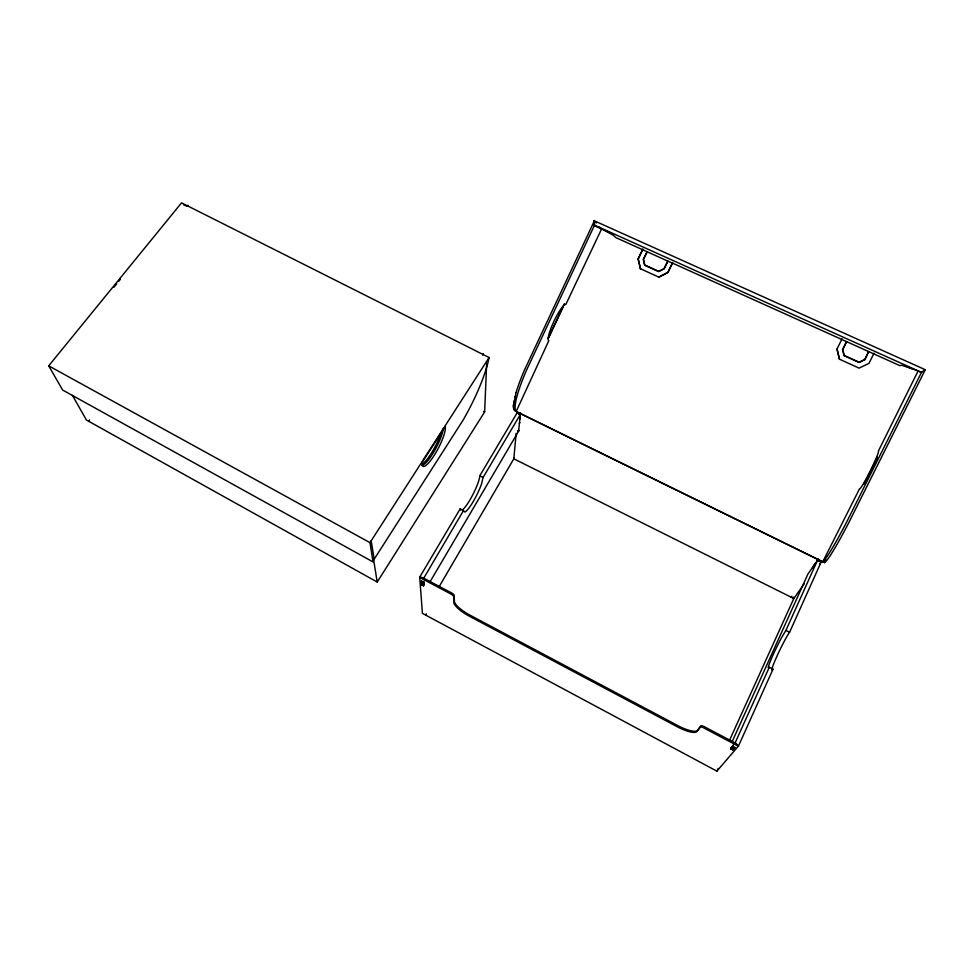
<?xml version="1.0" encoding="UTF-8"?>
<svg xmlns="http://www.w3.org/2000/svg" width="974" height="974" viewBox="0 0 974 974"><rect width="100%" height="100%" fill="white"/><g stroke="black" fill="none" stroke-linecap="round" stroke-linejoin="round"><path stroke-width="1.46" d="M513.408 406.657L513.493 408.021M513.42 405.854L516.074 392.571M482.702 355.181L483.372 353.769M72.453 395.42L86.394 420.001L377.23 582.05L484.638 411.941L486.659 363.375M517.425 412.672L520.128 414.802L483.092 477.443L481.631 483.628A20.417 3.592 -63.2 0 1 464.854 512.044L460.264 508.72L419.697 577.132L422.424 613.364L716.901 771.152L738.523 745.938L773.003 669.175A21.562 1.644 -64.2 0 1 776.704 656.732A21.562 1.644 -64.2 0 1 789.573 632.296L821.459 561.328L817.381 560.622L785.908 630.434L782.487 635.998A21.55 1.583 -64.2 0 0 768.182 667.714L769.302 667.275L773.003 669.175M516.171 433.26L513.822 458.803L793.798 598.523L804.183 583.852M513.968 401.118L513.395 406.365L514.528 410.59L824.564 562.607A60.498 4.627 -63.7 0 0 848.464 523.306L925.276 369.718L594.067 220.696L594.225 225.031L595.662 226.333L612.403 233.882M514.747 397.465L514.954 396.674M516.074 392.546L516.086 392.522A52.194 9.204 -64.3 0 1 524.779 369.353L594.323 220.94L594.481 225.262L526.532 370.193A52.219 9.143 -64.3 0 0 517.827 393.362L517.34 394.981A53.375 9.338 -64.3 0 0 515.587 410.517L516.22 411.418L548.825 340.669A20.028 3.531 -64.6 0 1 553.914 321.408A20.028 3.531 -64.6 0 1 565.845 304.424L601.579 229L599.57 227.173M818.404 558.966L812.535 567.805L813.01 566.758M732.046 741.908L807.896 574.136L815.469 563.252L812.535 567.805M730.634 748.811L733.191 745.207L730.634 748.811L732.813 749.968L734.993 747.655L732.655 746.413M735.09 742.955L738.329 746.169L703.167 727.59A4.395 1.193 27.3 0 0 700.683 726.945L696.97 731.474A19.103 5.138 27.6 0 1 677.32 726.799L469.285 616.165A17.897 4.894 30.3 0 1 453.823 602.431L453.787 596.745A4.066 1.12 30.6 0 0 451.461 594.31L419.721 577.46L423.739 578.179L452.082 593.215A4.066 1.132 30.6 0 1 454.042 594.907L454.444 601.348A17.885 4.907 30.3 0 0 469.882 615.093L677.867 725.642A19.09 5.15 27.6 0 0 697.518 730.305L700.537 725.983A4.395 1.193 27.3 0 1 703.715 726.397L735.09 742.955L769.302 667.275M732.813 749.968L734.81 747.228M792.958 598.109L793.408 597.111M729.55 740.277L794.248 597.525M716.901 771.152L718.155 768.389M791.302 597.281L791.752 596.283M548.021 338.587L564.384 303.73M548.679 337.868L563.398 306.506M638.128 258.865L640.49 268.812L638.128 258.865L642.803 248.991M638.274 258.999L642.645 249.77M647.272 251.779L643.278 259.327L644.605 265.22L658.692 271.6L664.183 268.787L667.86 261.056L664.024 268.629L658.692 271.356L644.8 265.062L643.51 259.34L647.126 251.706M672.62 262.432L667.896 272.343L658.85 277.152L640.356 268.69M874.019 353.185L868.966 363.387L859.08 368.123L839.405 359.187L837.019 348.984L842.06 338.782M846.686 341.667L842.814 349.52L844.202 355.461L859.092 362.206L864.802 359.467L868.625 351.638M515.903 411.442L822.726 561.876L859.433 488.985A21.172 1.607 -63.5 0 0 870.159 471.16A21.172 1.607 -63.5 0 0 878.353 451.108L917.861 371.459M824.564 562.607L825.915 559.892M863.865 484.273L877.355 457.281M426.393 613.839L425.821 615.178M439.25 586.506L514.345 457.89M423.532 585.837L423.288 582.428L421.206 581.332L421.572 584.802L423.532 585.837L424.007 582.501M519.3 423.483L519.86 422.533M430.155 581.588L519.105 430.362M423.739 578.179L463.587 510.425M421.572 584.802L422.034 581.454M519.714 419.21L520.274 418.26M463.088 509.305A20.405 3.652 -63.2 0 0 473.608 493.148A20.405 3.652 -63.2 0 0 479.792 475.775L517.462 412.27M421.572 584.741L422.205 583.73L421.462 584.741L421.206 581.332M369.986 542.664L489.094 357.519L181.541 202.848L48.7 365.847L62.665 390.063L373.005 561.901L369.986 542.664L48.7 365.847M520.554 412.964L518.558 431.299L517.498 430.776M819.475 564.116L821.459 561.328M89.45 419.94L88.951 421.425M113.897 287.257L116.697 283.836M118.548 281.547L120.411 279.27M187.203 205.697L188.104 205.331M837.019 348.984L839.454 359.15M846.418 341.631L842.571 349.496L843.995 355.62L859.092 362.462L864.985 359.637L868.601 351.553M925.105 369.645L921.428 372.494L846.491 522.368A60.473 4.529 -63.7 0 1 823.505 561.024L822.726 561.876M819.865 561.426L817.149 560.963L817.624 559.892L821.216 561.657M419.697 577.132L423.714 577.85M912.017 368.805L901.62 365.201L899.964 365.688L672.328 263.041M594.225 225.031L921.611 372.458L907.038 366.589M518.497 413.195L520.652 414.267M183.526 204.674L186.594 206.232M479.792 475.775L483.092 477.443M785.908 630.434L789.573 632.296M483.542 411.381L484.638 411.941M424.153 584.765L421.949 583.596L421.754 580.954M731.17 747.618L733.361 748.775M603.43 229.827L613.486 235.367L615.909 237.632L672.425 263.199L668.018 272.464L658.85 277.152M372.884 561.219L462.967 420.318A66.756 15 -62.8 0 0 489.094 357.519M594.067 220.696L596.478 222.912M518.314 413.524L520.092 415.216M735.285 742.724L738.523 745.938M513.87 409.591L513.615 408.678M373.578 559.539L377.23 582.05M371.204 540.777L374.223 559.478M423.946 581.381L424.128 584.096M460.58 510.157A20.405 3.652 -63.2 0 1 460.264 508.72M440.711 433.625A23.047 5.235 -62.3 0 1 422.619 463.868M443.413 427.915A23.011 5.199 -62.3 0 1 434.696 450.426A23.011 5.199 -62.3 0 1 421.998 465.426M445.313 426.393L421.973 462.674L422.071 464.196A23.023 5.162 -62.3 0 0 434.063 455.589A23.023 5.162 -62.3 0 0 445.337 427.988L445.313 426.393"/></g></svg>
